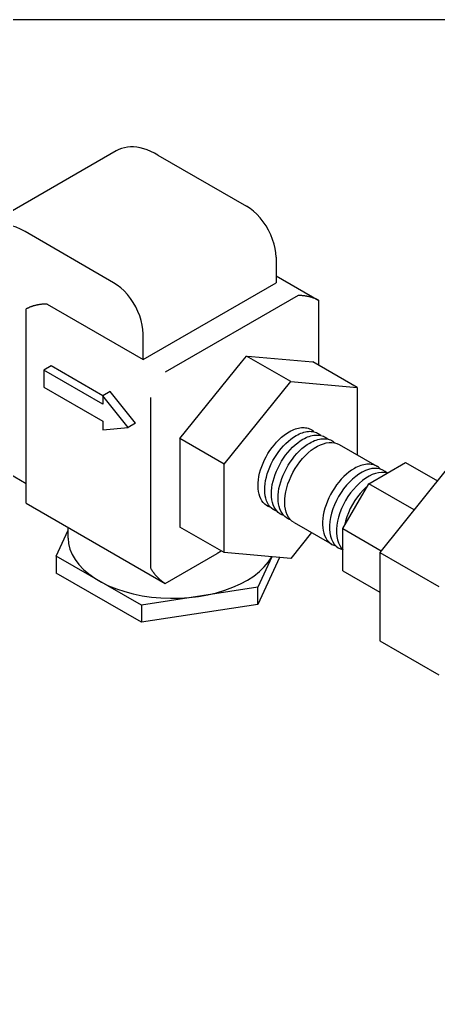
# Model space of a CAD drawing. Header units: centimetres. Extents: x 394264 to 551709, y 50011 to 59011.
# Drawn here: x 524965.6 to 525015.6, y 54390.1 to 54509 of the extents above; entities that cross this region are included whole.
import ezdxf

# ---------------------------------------------------------------- set-up
doc = ezdxf.new("R2010")
doc.units = ezdxf.units.CM
doc.layers.add('-M-YNGN-ZON3', color=6, linetype='SP', lineweight=30)
doc.layers.add('0-KRCN-YNG-CIHAZ', color=4, linetype='Continuous', lineweight=30)
doc.styles.add('CIZGI', font='tahoma.ttf', dxfattribs={"width": 0.8, "oblique": 20})
doc.linetypes.add('SP', pattern='A,2,-0.1,["SP",CIZGI,S=0.14,R=0.2,X=0,Y=-0.07],-0.255', length=2.355)

# ---------------------------------------------------------------- blocks, each defined once
blk = doc.blocks.new('A$C66BCA59E')
at = {"layer": '0-KRCN-YNG-CIHAZ', "color": 31, "linetype": 'Continuous', "lineweight": -3, "extrusion": (0, 0.816497, 0.57735)}
for p, q in [((305.18, -340, 2107.46), (289.27, -349.18, 2107.46)), ((310.18, -340.49, 2107.46), (320.78, -346.61, 2107.46)), ((304.87, -355.8, 2107.46), (294.27, -349.68, 2107.46)), ((324.32, -352.74, 2107.46), (324.32, -355.81, 2107.46)), ((324.32, -354.96, 2107.46), (329.46, -357.93, 2107.46)), ((308.41, -364.99, 2107.46), (324.32, -355.81, 2107.46)), ((326.96, -357.34, 2107.46), (311.05, -366.52, 2107.46)), ((296.91, -358.36, 2107.46), (308.41, -364.99, 2107.46)), ((329.46, -365.72, 2107.46), (329.46, -357.93, 2107.46)), ((294.41, -382.25, 2107.46), (294.41, -358.95, 2107.46)), ((308.41, -364.99, 2107.46), (308.41, -361.92, 2107.46)), ((320.18, -365.34, 2107.46), (320.78, -364.59, 2107.46)), ((326.08, -367.65, 2107.46), (320.78, -364.59, 2107.46)), ((320.78, -364.59, 2107.46), (321.38, -364.64, 2107.46)), ((321.38, -364.64, 2107.46), (328.73, -365.3, 2107.46)), ((297.38, -365.78, 2107.46), (296.5, -366.28, 2107.46)), ((303.57, -369.35, 2107.46), (297.38, -365.78, 2107.46)), ((312.82, -374.49, 2107.46), (320.18, -365.34, 2107.46)), ((334.03, -368.36, 2107.46), (328.73, -365.3, 2107.46)), ((303.57, -370.37, 2107.46), (296.5, -366.28, 2107.46)), ((296.5, -366.28, 2107.46), (296.5, -368.33, 2107.46)), ((296.5, -368.33, 2107.46), (303.57, -372.41, 2107.46)), ((318.12, -377.55, 2107.46), (326.08, -367.65, 2107.46)), ((326.08, -367.65, 2107.46), (334.03, -368.36, 2107.46)), ((334.03, -368.36, 2107.46), (334.05, -376.45, 2119.7)), ((304.45, -368.84, 2107.46), (303.57, -369.35, 2107.46)), ((306.63, -373.15, 2107.46), (303.57, -369.35, 2107.46)), ((303.57, -369.35, 2107.46), (303.57, -370.37, 2107.46)), ((307.51, -372.65, 2107.46), (304.45, -368.84, 2107.46)), ((309.29, -369.58, 2107.46), (309.29, -390, 2107.46)), ((303.57, -372.41, 2107.46), (303.57, -373.43, 2107.46)), ((303.57, -373.43, 2107.46), (306.63, -373.15, 2107.46)), ((307.51, -372.65, 2107.46), (306.63, -373.15, 2107.46)), ((312.82, -374.49, 2107.46), (312.82, -385.09, 2107.46)), ((318.12, -377.55, 2107.46), (312.82, -374.49, 2107.46)), ((331.88, -375.2, 2124.54), (336.4, -377.81, 2124.54)), ((287.2, -375.71, 2107.46), (294.41, -379.87, 2107.46)), ((318.12, -388.15, 2107.46), (318.12, -377.55, 2107.46)), ((335.44, -379.9, 2137.22), (339.84, -377.37, 2137.22)), ((339.84, -377.37, 2137.22), (343.64, -379.56, 2137.22)), ((344.71, -378.23, 2137.22), (336.75, -388.13, 2137.22)), ((332.34, -385.28, 2137.22), (335.44, -379.9, 2137.22)), ((340.86, -383.03, 2137.22), (335.44, -379.9, 2137.22)), ((294.41, -382.25, 2107.46), (311.05, -391.86, 2107.46)), ((326.48, -384.55, 2124.54), (331, -387.16, 2124.54)), ((298, -388.58, 2107.46), (299.44, -385.47, 2107.46)), ((299.44, -386.42, 2107.46), (299.44, -385.15, 2107.46)), ((318.12, -388.15, 2107.46), (312.82, -385.09, 2107.46)), ((328.59, -385.74, 2117.05), (326.08, -388.86, 2107.46)), ((332.34, -390.36, 2137.22), (332.34, -385.28, 2137.22)), ((332.34, -385.28, 2137.22), (336.92, -387.93, 2137.22)), ((308.2, -394.47, 2107.46), (298, -388.58, 2107.46)), ((298, -388.58, 2107.46), (298, -390.62, 2107.46)), ((311.05, -391.86, 2107.46), (317.28, -388.27, 2107.46)), ((326.08, -388.86, 2107.46), (318.12, -388.15, 2107.46)), ((336.75, -388.13, 2137.22), (343.83, -392.21, 2137.22)), ((336.75, -388.13, 2137.22), (336.75, -398.74, 2137.22)), ((323.84, -388.66, 2107.46), (322.14, -392.32, 2107.46)), ((324.75, -388.75, 2107.46), (322.14, -394.36, 2107.46)), ((308.2, -396.51, 2107.46), (298, -390.62, 2107.46)), ((332.34, -390.36, 2137.22), (336.75, -392.91, 2137.22)), ((322.14, -392.32, 2107.46), (308.2, -394.47, 2107.46)), ((322.14, -394.36, 2107.46), (322.14, -392.32, 2107.46)), ((322.14, -394.36, 2107.46), (308.2, -396.51, 2107.46)), ((308.2, -394.47, 2107.46), (308.2, -396.51, 2107.46)), ((336.75, -398.74, 2137.22), (343.83, -402.82, 2137.22))]:
    blk.add_line(p, q, dxfattribs=at)
at = {"layer": '0-KRCN-YNG-CIHAZ', "color": 31, "linetype": 'Continuous', "lineweight": -3}
for p, q in [((335.46, -379, 2124.54), (335.07, -379.23, 2124.54)), ((335.85, -378.81, 2124.54), (335.46, -379, 2124.54)), ((336.23, -378.68, 2124.54), (335.85, -378.81, 2124.54)), ((336.6, -378.59, 2124.54), (336.23, -378.68, 2124.54)), ((336.96, -378.55, 2124.54), (336.6, -378.59, 2124.54)), ((337.3, -378.57, 2124.54), (336.96, -378.55, 2124.54)), ((337.62, -378.64, 2124.54), (337.3, -378.57, 2124.54)), ((333.94, -380.19, 2124.54), (333.58, -380.58, 2124.54)), ((334.3, -379.83, 2124.54), (333.94, -380.19, 2124.54)), ((334.68, -379.51, 2124.54), (334.3, -379.83, 2124.54)), ((335.07, -379.23, 2124.54), (334.68, -379.51, 2124.54)), ((335.13, -380.32, 2124.54), (334.76, -380.67, 2124.54)), ((332.94, -381.45, 2124.54), (332.65, -381.91, 2124.54)), ((333.25, -381, 2124.54), (332.94, -381.45, 2124.54)), ((333.58, -380.58, 2124.54), (333.25, -381, 2124.54)), ((334.08, -381.48, 2124.54), (333.77, -381.93, 2124.54)), ((334.41, -381.06, 2124.54), (334.08, -381.48, 2124.54)), ((334.76, -380.67, 2124.54), (334.41, -381.06, 2124.54)), ((332.39, -382.4, 2124.54), (332.16, -382.89, 2124.54)), ((332.65, -381.91, 2124.54), (332.39, -382.4, 2124.54)), ((333.48, -382.39, 2124.54), (333.22, -382.88, 2124.54)), ((333.77, -381.93, 2124.54), (333.48, -382.39, 2124.54)), ((331.97, -383.4, 2124.54), (331.81, -383.9, 2124.54)), ((332.16, -382.89, 2124.54), (331.97, -383.4, 2124.54)), ((332.8, -383.87, 2124.54), (332.65, -384.37, 2124.54)), ((333, -383.37, 2124.54), (332.8, -383.87, 2124.54)), ((333.22, -382.88, 2124.54), (333, -383.37, 2124.54)), ((331.61, -384.88, 2124.54), (331.57, -385.35, 2124.54)), ((331.69, -384.39, 2124.54), (331.61, -384.88, 2124.54)), ((331.81, -383.9, 2124.54), (331.69, -384.39, 2124.54)), ((332.65, -384.37, 2124.54), (332.53, -384.86, 2124.54)), ((331.57, -385.35, 2124.54), (331.56, -385.8, 2124.54)), ((331.56, -385.8, 2124.54), (331.6, -386.23, 2124.54)), ((331.6, -386.23, 2124.54), (331.68, -386.62, 2124.54)), ((331.68, -386.62, 2124.54), (331.79, -386.98, 2124.54)), ((331.79, -386.98, 2124.54), (331.95, -387.31, 2124.54)), ((331.95, -387.31, 2124.54), (332.14, -387.59, 2124.54)), ((332.14, -387.59, 2124.54), (332.36, -387.83, 2124.54))]:
    blk.add_line(p, q, dxfattribs=at)
at = {"layer": '0-KRCN-YNG-CIHAZ', "color": 31, "linetype": 'Continuous', "lineweight": -3, "elevation": 2657.38}
blk.add_lwpolyline([(452.53, -508.7), (452.53, -324.28), (207.53, -324.28), (207.53, -451.97), (404.64, -565.77), (452.53, -508.7)], close=True, dxfattribs=at)
at = {"layer": '0-KRCN-YNG-CIHAZ', "color": 31, "linetype": 'Continuous', "lineweight": -3}
for points, elevation in [([(310.18, -340.49), (309.75, -340.26), (309.32, -340.06), (308.9, -339.89), (308.48, -339.75), (308.07, -339.65), (307.67, -339.57), (307.27, -339.53), (306.89, -339.53), (306.52, -339.56), (306.16, -339.62), (305.82, -339.71), (305.49, -339.84), (305.18, -340)], 2107.46), ([(324.32, -352.74), (324.29, -352.23), (324.22, -351.7), (324.09, -351.16), (323.91, -350.61), (323.69, -350.06), (323.43, -349.52), (323.13, -349), (322.79, -348.5), (322.43, -348.03), (322.04, -347.6), (321.63, -347.22), (321.21, -346.89), (320.78, -346.61)], 2107.46), ([(294.27, -349.68), (293.74, -349.39), (293.21, -349.16), (292.69, -348.97), (292.18, -348.84), (291.68, -348.75), (291.2, -348.71), (290.73, -348.73), (290.28, -348.8), (289.86, -348.91), (289.46, -349.08), (289.08, -349.3), (288.74, -349.56), (288.42, -349.87), (288.14, -350.22), (287.9, -350.62), (287.68, -351.06), (287.51, -351.53), (287.37, -352.04), (287.27, -352.59), (287.22, -353.16), (287.2, -353.76)], 2107.46), ([(308.41, -361.92), (308.38, -361.42), (308.31, -360.89), (308.18, -360.34), (308, -359.79), (307.78, -359.24), (307.52, -358.7), (307.22, -358.18), (306.88, -357.68), (306.52, -357.22), (306.13, -356.79), (305.72, -356.41), (305.3, -356.08), (304.87, -355.8)], 2107.46), ([(329.46, -357.93), (329.42, -357.91), (329.38, -357.89), (329.34, -357.86), (329.29, -357.84), (329.25, -357.82), (329.2, -357.8), (329.15, -357.77), (329.11, -357.75), (329.06, -357.73), (329.01, -357.71), (328.96, -357.69), (328.92, -357.67), (328.87, -357.66), (328.82, -357.64), (328.77, -357.62), (328.71, -357.6), (328.66, -357.59), (328.61, -357.57), (328.56, -357.55), (328.51, -357.54), (328.45, -357.52), (328.4, -357.51), (328.34, -357.5), (328.29, -357.48), (328.23, -357.47), (328.18, -357.46), (328.12, -357.45), (328.07, -357.44), (328.01, -357.43), (327.95, -357.42), (327.9, -357.41), (327.84, -357.4), (327.78, -357.39), (327.73, -357.38), (327.67, -357.38), (327.61, -357.37), (327.55, -357.36), (327.49, -357.36), (327.43, -357.35), (327.38, -357.35), (327.32, -357.35), (327.26, -357.34), (327.2, -357.34), (327.14, -357.34), (327.08, -357.34), (327.02, -357.34), (326.96, -357.34)], 2107.46), ([(296.91, -358.36), (296.85, -358.36), (296.79, -358.36), (296.73, -358.36), (296.68, -358.36), (296.62, -358.36), (296.56, -358.37), (296.5, -358.37), (296.44, -358.37), (296.38, -358.38), (296.32, -358.38), (296.27, -358.39), (296.21, -358.4), (296.15, -358.4), (296.09, -358.41), (296.03, -358.42), (295.98, -358.43), (295.92, -358.44), (295.86, -358.45), (295.81, -358.46), (295.75, -358.47), (295.7, -358.48), (295.64, -358.49), (295.59, -358.5), (295.53, -358.52), (295.48, -358.53), (295.42, -358.55), (295.37, -358.56), (295.32, -358.58), (295.26, -358.59), (295.21, -358.61), (295.16, -358.62), (295.11, -358.64), (295.06, -358.66), (295.01, -358.68), (294.96, -358.7), (294.91, -358.71), (294.86, -358.73), (294.81, -358.75), (294.77, -358.77), (294.72, -358.8), (294.67, -358.82), (294.63, -358.84), (294.58, -358.86), (294.54, -358.88), (294.5, -358.91), (294.41, -358.95)], 2107.46), ([(336.82, -378.14), (336.71, -378.03), (336.59, -377.93), (336.46, -377.84), (336.32, -377.76), (336.18, -377.7), (336.03, -377.65), (335.87, -377.6), (335.71, -377.58), (335.54, -377.56), (335.37, -377.56), (335.2, -377.57), (335.02, -377.59), (334.84, -377.62), (334.65, -377.67), (334.47, -377.72), (334.28, -377.8), (334.09, -377.88), (333.89, -377.97), (333.7, -378.08)], 2124.54), ([(333.7, -378.08), (333.38, -378.28), (333.06, -378.51), (332.75, -378.77), (332.44, -379.05), (332.14, -379.36), (331.85, -379.7), (331.58, -380.05), (331.32, -380.42), (331.08, -380.8), (330.85, -381.2), (330.65, -381.6), (330.47, -382.01), (330.31, -382.43), (330.17, -382.84), (330.06, -383.25), (329.98, -383.66), (329.92, -384.06), (329.89, -384.45), (329.89, -384.82), (329.91, -385.18), (329.96, -385.52), (330.04, -385.83), (330.14, -386.12), (330.27, -386.39), (330.42, -386.63), (330.59, -386.84), (330.79, -387.02), (331.01, -387.17), (331.25, -387.28), (331.5, -387.36)], 2124.54), ([(337.63, -378.64), (337.39, -378.43), (337.12, -378.26), (336.82, -378.14), (336.49, -378.07), (336.15, -378.06), (335.79, -378.09), (335.41, -378.18), (335.03, -378.32), (334.64, -378.5), (334.25, -378.74), (333.86, -379.02), (333.48, -379.34), (333.11, -379.7), (332.76, -380.09), (332.42, -380.51), (332.11, -380.96), (331.82, -381.43), (331.56, -381.92), (331.33, -382.42), (331.13, -382.92), (330.98, -383.43), (330.85, -383.93), (330.77, -384.42), (330.73, -384.89), (330.73, -385.34), (330.76, -385.77), (330.84, -386.17), (330.96, -386.53), (331.11, -386.86), (331.3, -387.14), (331.52, -387.38), (331.78, -387.58), (332.06, -387.72), (332.38, -387.81)], 2124.54), ([(299.44, -386.42), (299.49, -387.08), (299.64, -387.73), (299.9, -388.37), (300.26, -389), (300.71, -389.6), (301.26, -390.18), (301.9, -390.72), (302.62, -391.23), (303.41, -391.7), (304.28, -392.13), (305.21, -392.51), (306.2, -392.83), (307.23, -393.11), (308.31, -393.33), (309.41, -393.49), (310.53, -393.59), (311.67, -393.64), (312.81, -393.62), (313.94, -393.55), (315.05, -393.41), (316.14, -393.22), (317.2, -392.97), (318.21, -392.67), (319.17, -392.31), (320.06, -391.91), (320.89, -391.46), (321.65, -390.97), (322.33, -390.44), (322.92, -389.87), (323.41, -389.28), (323.82, -388.67)], 2107.46), ([(309.29, -390), (309.32, -390.05), (309.35, -390.1), (309.38, -390.15), (309.41, -390.2), (309.44, -390.25), (309.47, -390.3), (309.5, -390.35), (309.54, -390.39), (309.57, -390.44), (309.6, -390.49), (309.64, -390.54), (309.67, -390.58), (309.71, -390.63), (309.74, -390.68), (309.78, -390.72), (309.82, -390.77), (309.85, -390.81), (309.89, -390.86), (309.93, -390.9), (309.96, -390.94), (310, -390.99), (310.04, -391.03), (310.08, -391.07), (310.12, -391.11), (310.16, -391.15), (310.19, -391.19), (310.23, -391.23), (310.27, -391.27), (310.31, -391.3), (310.35, -391.34), (310.39, -391.38), (310.43, -391.41), (310.47, -391.45), (310.51, -391.48), (310.56, -391.52), (310.6, -391.55), (310.64, -391.58), (310.68, -391.61), (310.72, -391.64), (310.76, -391.67), (310.8, -391.7), (310.84, -391.73), (310.89, -391.76), (310.93, -391.79), (310.97, -391.81), (311.05, -391.86)], 2107.46)]:
    blk.add_lwpolyline(points, dxfattribs=dict(at, elevation=elevation))
at = {"layer": '0-KRCN-YNG-CIHAZ', "color": 31, "linetype": 'Continuous', "lineweight": -3, "extrusion": (2.96e-14, -5.47e-14, -1), "elevation": -2117.68}
blk.add_lwpolyline([(-325.9, -373.67), (-326.09, -373.56), (-326.28, -373.47), (-326.46, -373.39), (-326.65, -373.32), (-326.83, -373.27), (-327.01, -373.22), (-327.19, -373.19), (-327.37, -373.17), (-327.54, -373.16), (-327.71, -373.16), (-327.87, -373.18), (-328.03, -373.21), (-328.18, -373.25), (-328.32, -373.3), (-328.46, -373.36), (-328.6, -373.44), (-328.72, -373.53), (-328.84, -373.63)], dxfattribs=at)
at = {"layer": '0-KRCN-YNG-CIHAZ', "color": 31, "linetype": 'Continuous', "lineweight": -3, "extrusion": (-1.32e-14, -2.79e-14, -1), "elevation": -2117.68}
blk.add_lwpolyline([(-323.64, -382.71), (-323.4, -382.62), (-323.18, -382.5), (-322.98, -382.35), (-322.8, -382.16), (-322.63, -381.95), (-322.5, -381.71), (-322.38, -381.45), (-322.29, -381.16), (-322.22, -380.84), (-322.18, -380.51), (-322.17, -380.16), (-322.18, -379.8), (-322.21, -379.42), (-322.28, -379.04), (-322.36, -378.64), (-322.47, -378.25), (-322.61, -377.85), (-322.77, -377.45), (-322.94, -377.05), (-323.14, -376.66), (-323.36, -376.28), (-323.6, -375.91), (-323.85, -375.56), (-324.12, -375.22), (-324.39, -374.9), (-324.68, -374.61), (-324.98, -374.33), (-325.28, -374.08), (-325.59, -373.86), (-325.9, -373.67)], dxfattribs=at)
at = {"layer": '0-KRCN-YNG-CIHAZ', "color": 31, "linetype": 'Continuous', "lineweight": -3, "extrusion": (5.8e-15, 1.2e-14, -1), "elevation": -2124.54}
blk.add_lwpolyline([(-324.45, -383.22), (-324.21, -383.13), (-323.99, -383.01), (-323.79, -382.85), (-323.6, -382.67), (-323.44, -382.45), (-323.3, -382.21), (-323.19, -381.94), (-323.1, -381.65), (-323.03, -381.34), (-322.99, -381.01), (-322.97, -380.66), (-322.98, -380.29), (-323.02, -379.91), (-323.08, -379.52), (-323.17, -379.13), (-323.28, -378.73), (-323.42, -378.32), (-323.58, -377.92), (-323.76, -377.53), (-323.96, -377.13), (-324.18, -376.75), (-324.41, -376.38), (-324.67, -376.03), (-324.93, -375.69), (-325.21, -375.37), (-325.5, -375.07), (-325.8, -374.79), (-326.11, -374.54), (-326.42, -374.32), (-326.73, -374.12)], dxfattribs=at)
at = {"layer": '0-KRCN-YNG-CIHAZ', "color": 31, "linetype": 'Continuous', "lineweight": -3, "extrusion": (3.38e-14, -6.54e-14, -1), "elevation": -2124.54}
blk.add_lwpolyline([(-326.73, -374.12), (-326.92, -374.02), (-327.11, -373.93), (-327.29, -373.85), (-327.48, -373.78), (-327.66, -373.72), (-327.85, -373.68), (-328.03, -373.64), (-328.2, -373.62), (-328.37, -373.61), (-328.54, -373.62), (-328.71, -373.63), (-328.86, -373.66), (-329.02, -373.7), (-329.16, -373.75), (-329.3, -373.82), (-329.44, -373.9), (-329.57, -373.98), (-329.69, -374.08)], dxfattribs=at)
at = {"layer": '0-KRCN-YNG-CIHAZ', "color": 31, "linetype": 'Continuous', "lineweight": -3, "extrusion": (1.78e-14, -3.62e-14, -1), "elevation": -2124.54}
blk.add_lwpolyline([(-327.54, -374.57), (-327.73, -374.47), (-327.92, -374.37), (-328.11, -374.29), (-328.3, -374.22), (-328.49, -374.17), (-328.67, -374.12), (-328.85, -374.09), (-329.02, -374.07), (-329.2, -374.06), (-329.37, -374.06), (-329.53, -374.08), (-329.69, -374.1), (-329.84, -374.14), (-329.99, -374.2), (-330.13, -374.26), (-330.27, -374.34), (-330.4, -374.43), (-330.52, -374.53)], dxfattribs=at)
at = {"layer": '0-KRCN-YNG-CIHAZ', "color": 31, "linetype": 'Continuous', "lineweight": -3, "extrusion": (-5.7e-15, -1.42e-14, -1), "elevation": -2124.54}
blk.add_lwpolyline([(-325.25, -383.72), (-325.01, -383.63), (-324.79, -383.5), (-324.59, -383.35), (-324.4, -383.16), (-324.24, -382.95), (-324.1, -382.7), (-323.98, -382.43), (-323.89, -382.14), (-323.82, -381.83), (-323.78, -381.49), (-323.77, -381.14), (-323.78, -380.77), (-323.82, -380.39), (-323.88, -380), (-323.97, -379.6), (-324.08, -379.2), (-324.22, -378.79), (-324.38, -378.39), (-324.56, -377.99), (-324.76, -377.6), (-324.98, -377.21), (-325.22, -376.84), (-325.47, -376.48), (-325.74, -376.14), (-326.02, -375.82), (-326.31, -375.52), (-326.61, -375.24), (-326.92, -374.99), (-327.23, -374.77), (-327.54, -374.57)], dxfattribs=at)
at = {"layer": '0-KRCN-YNG-CIHAZ', "color": 31, "linetype": 'Continuous', "lineweight": -3, "extrusion": (-4.6e-15, -7.4e-15, -1), "elevation": -2124.54}
blk.add_lwpolyline([(-326.06, -384.22), (-325.82, -384.13), (-325.59, -384), (-325.39, -383.84), (-325.2, -383.66), (-325.04, -383.44), (-324.9, -383.2), (-324.78, -382.93), (-324.69, -382.63), (-324.62, -382.31), (-324.58, -381.98), (-324.56, -381.62), (-324.57, -381.25), (-324.61, -380.87), (-324.67, -380.48), (-324.76, -380.08), (-324.88, -379.67), (-325.01, -379.27), (-325.17, -378.86), (-325.36, -378.46), (-325.56, -378.06), (-325.78, -377.68), (-326.02, -377.3), (-326.28, -376.94), (-326.55, -376.6), (-326.83, -376.27), (-327.12, -375.97), (-327.42, -375.69), (-327.73, -375.44), (-328.05, -375.21), (-328.36, -375.02)], dxfattribs=at)
at = {"layer": '0-KRCN-YNG-CIHAZ', "color": 31, "linetype": 'Continuous', "lineweight": -3, "extrusion": (-5.5e-15, -6.3e-15, -1), "elevation": -2124.54}
blk.add_lwpolyline([(-326.48, -384.55), (-326.23, -384.38), (-326.01, -384.17), (-325.83, -383.92), (-325.67, -383.64), (-325.54, -383.32), (-325.45, -382.96), (-325.39, -382.59), (-325.36, -382.18), (-325.37, -381.76), (-325.41, -381.32), (-325.49, -380.86), (-325.6, -380.4), (-325.74, -379.93), (-325.92, -379.46), (-326.12, -379), (-326.35, -378.54), (-326.61, -378.09), (-326.89, -377.66), (-327.19, -377.26), (-327.51, -376.87), (-327.84, -376.51), (-328.19, -376.18), (-328.54, -375.89), (-328.9, -375.63), (-329.27, -375.41), (-329.63, -375.23), (-329.99, -375.1), (-330.34, -375), (-330.68, -374.95), (-331.01, -374.95), (-331.32, -374.99), (-331.61, -375.07), (-331.88, -375.2)], dxfattribs=at)
at = {"layer": '0-KRCN-YNG-CIHAZ', "color": 31, "linetype": 'Continuous', "lineweight": -3, "extrusion": (2.89e-14, -5.58e-14, -1), "elevation": -2124.54}
blk.add_lwpolyline([(-328.36, -375.02), (-328.55, -374.91), (-328.75, -374.82), (-328.94, -374.73), (-329.13, -374.66), (-329.32, -374.61), (-329.51, -374.56), (-329.69, -374.53), (-329.87, -374.51), (-330.05, -374.5), (-330.22, -374.51), (-330.38, -374.52), (-330.55, -374.55), (-330.7, -374.6), (-330.85, -374.65), (-330.99, -374.72), (-331.13, -374.8), (-331.26, -374.9), (-331.38, -375)], dxfattribs=at)
at = {"layer": '0-KRCN-YNG-CIHAZ', "color": 31, "linetype": 'Continuous', "lineweight": -3, "extrusion": (-1.39638e-11, 2.19501e-11, -1), "elevation": -2107.46}
blk.add_lwpolyline([(-317.79, -387.96), (-317.77, -387.97), (-317.76, -387.97), (-317.75, -387.98), (-317.74, -387.99), (-317.73, -387.99), (-317.72, -388), (-317.71, -388.01), (-317.7, -388.01), (-317.69, -388.02), (-317.68, -388.03), (-317.67, -388.03), (-317.66, -388.04), (-317.65, -388.05), (-317.63, -388.05), (-317.62, -388.06), (-317.61, -388.07), (-317.6, -388.07), (-317.59, -388.08), (-317.58, -388.09), (-317.57, -388.09), (-317.56, -388.1), (-317.55, -388.11), (-317.54, -388.11), (-317.53, -388.12), (-317.52, -388.13), (-317.5, -388.13), (-317.49, -388.14), (-317.48, -388.15), (-317.47, -388.15), (-317.46, -388.16), (-317.45, -388.17), (-317.44, -388.17), (-317.43, -388.18), (-317.42, -388.19), (-317.41, -388.19), (-317.4, -388.2), (-317.39, -388.2), (-317.38, -388.21), (-317.36, -388.22), (-317.35, -388.22), (-317.34, -388.23), (-317.33, -388.24), (-317.32, -388.24), (-317.31, -388.25), (-317.3, -388.26), (-317.29, -388.26), (-317.28, -388.27)], dxfattribs=at)

msp = doc.modelspace()

# ---------------------------------------------------------------- block references
at = {"layer": '-M-YNGN-ZON3'}
msp.add_blockref('A$C66BCA59E', (524671.91, 54833.28, -2010.95), dxfattribs=at)

doc.saveas('drawing.dxf')
